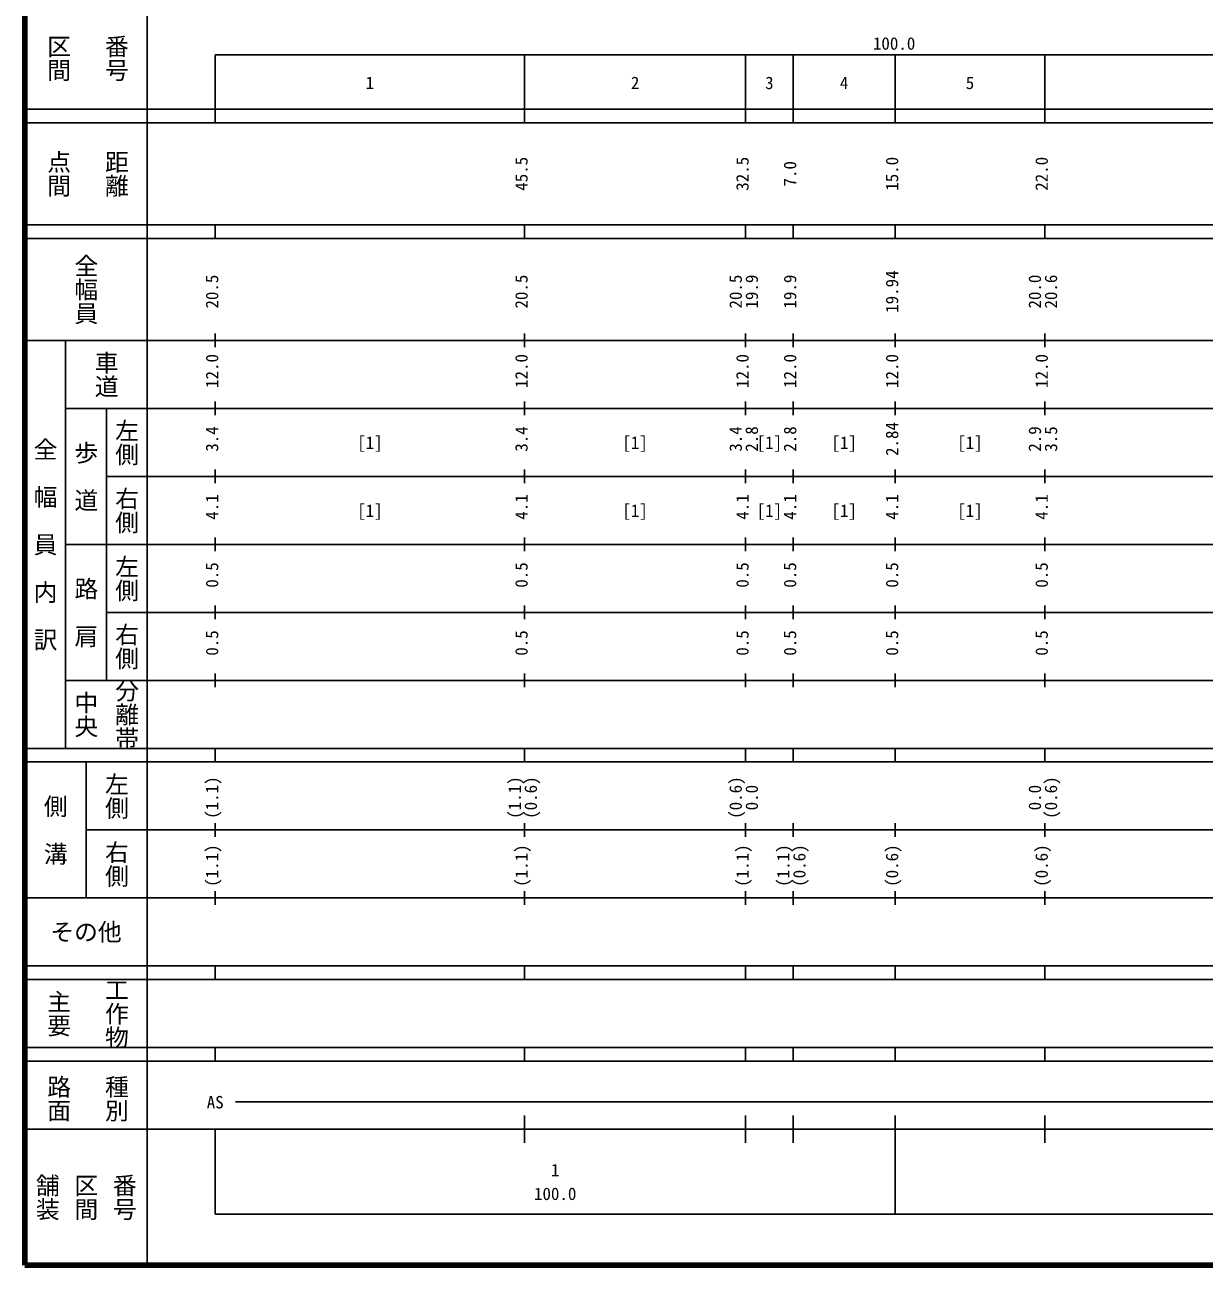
# Model space of a CAD drawing. Units: millimetres on the paper, enlarged 1000 times. Extents: x 40000 to 680000, y 20000 to 380000.
# Drawn here: x 40000 to 213448, y 20000 to 202409 of the extents above; entities that cross this region are included whole.
import ezdxf
from ezdxf.enums import TextEntityAlignment as Align

# ---------------------------------------------------------------- set-up
doc = ezdxf.new("R2010")
doc.units = ezdxf.units.MM
doc.header["$LTSCALE"] = 1000
doc.layers.add('M-TTL', color=2, linetype='Continuous', lineweight=140)
doc.layers.add('M-TTL-BAND', color=7, linetype='Continuous', lineweight=25)
doc.styles.add('@ＭＳ ゴシック', font='')
doc.styles.add('ＭＳ ゴシック', font='')
doc.styles.get('@ＭＳ ゴシック').set_extended_font_data('@MS Gothic')
doc.styles.get('ＭＳ ゴシック').set_extended_font_data('MS Gothic')

msp = doc.modelspace()

# ---------------------------------------------------------------- linework, layer by layer
at = {"layer": 'M-TTL'}
for p, q in [((40000, 380000), (40000, 20000)), ((40000, 20000), (680000, 20000))]:
    msp.add_line(p, q, dxfattribs=at)
at = {"layer": 'M-TTL-BAND'}
for p, q in [((58000, 370000), (58000, 20000)), ((68000, 198000), (579000, 198000)), ((68000, 198000), (68000, 188000)), ((113500, 188000), (113500, 198000)), ((146000, 188000), (146000, 198000)), ((153000, 188000), (153000, 198000)), ((168000, 188000), (168000, 198000)), ((190000, 188000), (190000, 198000)), ((40000, 190000), (579000, 190000)), ((40000, 188000), (579000, 188000)), ((40000, 173000), (579000, 173000)), ((68000, 171000), (68000, 173000)), ((113500, 171000), (113500, 173000)), ((146000, 171000), (146000, 173000)), ((153000, 171000), (153000, 173000)), ((168000, 171000), (168000, 173000)), ((190000, 171000), (190000, 173000)), ((40000, 171000), (579000, 171000)), ((68000, 155000), (68000, 157000)), ((113500, 155000), (113500, 157000)), ((146000, 155000), (146000, 157000)), ((153000, 155000), (153000, 157000)), ((168000, 155000), (168000, 157000)), ((190000, 155000), (190000, 157000)), ((40000, 156000), (579000, 156000)), ((46000, 96000), (46000, 156000)), ((46000, 146000), (579000, 146000)), ((52000, 146000), (52000, 106000)), ((68000, 145000), (68000, 147000)), ((113500, 145000), (113500, 147000)), ((146000, 145000), (146000, 147000)), ((153000, 145000), (153000, 147000)), ((168000, 145000), (168000, 147000)), ((190000, 145000), (190000, 147000)), ((68000, 135000), (68000, 137000)), ((113500, 135000), (113500, 137000)), ((146000, 135000), (146000, 137000)), ((153000, 135000), (153000, 137000)), ((168000, 135000), (168000, 137000)), ((190000, 135000), (190000, 137000)), ((52000, 136000), (579000, 136000)), ((46000, 126000), (579000, 126000)), ((68000, 125000), (68000, 127000)), ((113500, 125000), (113500, 127000)), ((146000, 125000), (146000, 127000)), ((153000, 125000), (153000, 127000)), ((168000, 125000), (168000, 127000)), ((190000, 125000), (190000, 127000)), ((68000, 115000), (68000, 117000)), ((113500, 115000), (113500, 117000)), ((146000, 115000), (146000, 117000)), ((153000, 115000), (153000, 117000)), ((168000, 115000), (168000, 117000)), ((190000, 115000), (190000, 117000)), ((52000, 116000), (579000, 116000)), ((46000, 106000), (579000, 106000)), ((68000, 105000), (68000, 107000)), ((113500, 105000), (113500, 107000)), ((146000, 105000), (146000, 107000)), ((153000, 105000), (153000, 107000)), ((168000, 105000), (168000, 107000)), ((190000, 105000), (190000, 107000)), ((40000, 96000), (579000, 96000)), ((68000, 94000), (68000, 96000)), ((113500, 94000), (113500, 96000)), ((146000, 94000), (146000, 96000)), ((153000, 94000), (153000, 96000)), ((168000, 94000), (168000, 96000)), ((190000, 94000), (190000, 96000)), ((40000, 94000), (579000, 94000)), ((49000, 94000), (49000, 74000)), ((49000, 84000), (579000, 84000)), ((68000, 83000), (68000, 85000)), ((113500, 83000), (113500, 85000)), ((146000, 83000), (146000, 85000)), ((153000, 83000), (153000, 85000)), ((168000, 83000), (168000, 85000)), ((190000, 83000), (190000, 85000)), ((68000, 73000), (68000, 75000)), ((113500, 73000), (113500, 75000)), ((146000, 73000), (146000, 75000)), ((153000, 73000), (153000, 75000)), ((168000, 73000), (168000, 75000)), ((190000, 73000), (190000, 75000)), ((40000, 74000), (579000, 74000)), ((40000, 64000), (579000, 64000)), ((68000, 62000), (68000, 64000)), ((113500, 62000), (113500, 64000)), ((146000, 62000), (146000, 64000)), ((153000, 62000), (153000, 64000)), ((168000, 62000), (168000, 64000)), ((190000, 62000), (190000, 64000)), ((40000, 62000), (579000, 62000)), ((40000, 52000), (579000, 52000)), ((68000, 50000), (68000, 52000)), ((113500, 50000), (113500, 52000)), ((146000, 50000), (146000, 52000)), ((153000, 50000), (153000, 52000)), ((168000, 50000), (168000, 52000)), ((190000, 50000), (190000, 52000)), ((40000, 50000), (579000, 50000)), ((71000, 44000), (565000, 44000)), ((113500, 38000), (113500, 42000)), ((146000, 38000), (146000, 42000)), ((153000, 38000), (153000, 42000)), ((168000, 27500), (168000, 42000)), ((190000, 38000), (190000, 42000)), ((40000, 40000), (579000, 40000)), ((68000, 40000), (68000, 27500)), ((68000, 27500), (579000, 27500))]:
    msp.add_line(p, q, dxfattribs=at)

# ---------------------------------------------------------------- texts
at = {"layer": 'M-TTL-BAND', "style": '@ＭＳ ゴシック'}
for s, p in [('番号', (53500, 197500)), ('区間', (45000, 197500)), ('点間', (45000, 180500)), ('距離', (53500, 180500)), ('全幅員', (49000, 163500)), ('車道', (52000, 151000)), ('左側', (55000, 141000)), ('全\u3000幅\u3000員\u3000内\u3000訳', (43000, 126000)), ('歩\u3000道', (49000, 136000)), ('右側', (55000, 131000)), ('左側', (55000, 121000)), ('路\u3000肩', (49000, 116000)), ('右側', (55000, 111000)), ('分離帯', (55000, 101000)), ('中央', (49000, 101000)), ('左側', (53500, 89000)), ('側\u3000溝', (44500, 84000)), ('右側', (53500, 79000)), ('主要', (45000, 57000)), ('工作物', (53500, 57000)), ('路面', (45000, 44500)), ('種別', (53500, 44500)), ('舗装', (43333, 30000)), ('区間', (49000, 30000)), ('番号', (54667, 30000))]:
    msp.add_text(s, height=2566, rotation=270, dxfattribs=at).set_placement(p, align=Align.MIDDLE_CENTER)
at = {"layer": 'M-TTL-BAND', "style": 'ＭＳ ゴシック'}
for s, p in [('100.0', (167844, 198195)), ('1', (90750, 192405)), ('2', (129750, 192405)), ('3', (149500, 192405)), ('4', (160500, 192405)), ('5', (179000, 192405)), ('[1]', (90750, 139500)), ('[1]', (129750, 139500)), ('[1]', (149500, 139500)), ('[1]', (160500, 139500)), ('[1]', (179000, 139500)), ('[1]', (90750, 129500)), ('[1]', (129750, 129500)), ('[1]', (149500, 129500)), ('[1]', (160500, 129500)), ('[1]', (179000, 129500)), ('AS', (68000, 42500)), ('1', (118000, 32523)), ('100.0', (118000, 29033))]:
    msp.add_text(s, height=1833, dxfattribs=at).set_placement(p, align=Align.BOTTOM_CENTER)
for s, p in [('45.5', (114500, 180500)), ('32.5', (147000, 180500)), ('15.0', (169000, 180500)), ('22.0', (191000, 180500)), ('7.0', (154000, 180500)), ('19.94', (169000, 163174)), ('20.5', (69000, 163174)), ('20.5', (114500, 163174)), ('20.5', (146000, 163174)), ('19.9', (148370, 163174)), ('19.9', (154000, 163174)), ('20.0', (190000, 163174)), ('20.6', (192370, 163174)), ('12.0', (69000, 151500)), ('12.0', (114500, 151500)), ('12.0', (147000, 151500)), ('12.0', (154000, 151500)), ('12.0', (169000, 151500)), ('12.0', (191000, 151500)), ('3.4', (69000, 141500)), ('3.4', (114500, 141500)), ('3.4', (146000, 141500)), ('2.8', (148370, 141500)), ('2.8', (154000, 141500)), ('2.84', (169000, 141500)), ('2.9', (190000, 141500)), ('3.5', (192370, 141500)), ('4.1', (69000, 131500)), ('4.1', (114500, 131500)), ('4.1', (147000, 131500)), ('4.1', (154000, 131500)), ('4.1', (169000, 131500)), ('4.1', (191000, 131500)), ('0.5', (69000, 121500)), ('0.5', (114500, 121500)), ('0.5', (147000, 121500)), ('0.5', (154000, 121500)), ('0.5', (169000, 121500)), ('0.5', (191000, 121500)), ('0.5', (69000, 111500)), ('0.5', (114500, 111500)), ('0.5', (147000, 111500)), ('0.5', (154000, 111500)), ('0.5', (169000, 111500)), ('0.5', (191000, 111500)), ('(1.1)', (69000, 88764)), ('(1.1)', (113500, 88764)), ('(0.6)', (115870, 88764)), ('(0.6)', (146000, 88764)), ('(0.6)', (192370, 88764)), ('0.0', (148370, 88764)), ('0.0', (190000, 88764)), ('(1.1)', (69000, 78764)), ('(1.1)', (114500, 78764)), ('(1.1)', (147000, 78764)), ('(1.1)', (153000, 78764)), ('(0.6)', (155370, 78764)), ('(0.6)', (169000, 78764)), ('(0.6)', (191000, 78764))]:
    msp.add_text(s, height=1833, rotation=90, dxfattribs=at).set_placement(p, align=Align.BOTTOM_CENTER)
msp.add_text('その他', height=2566, dxfattribs=at).set_placement((49000, 69000), align=Align.MIDDLE_CENTER)

doc.saveas('drawing.dxf')
